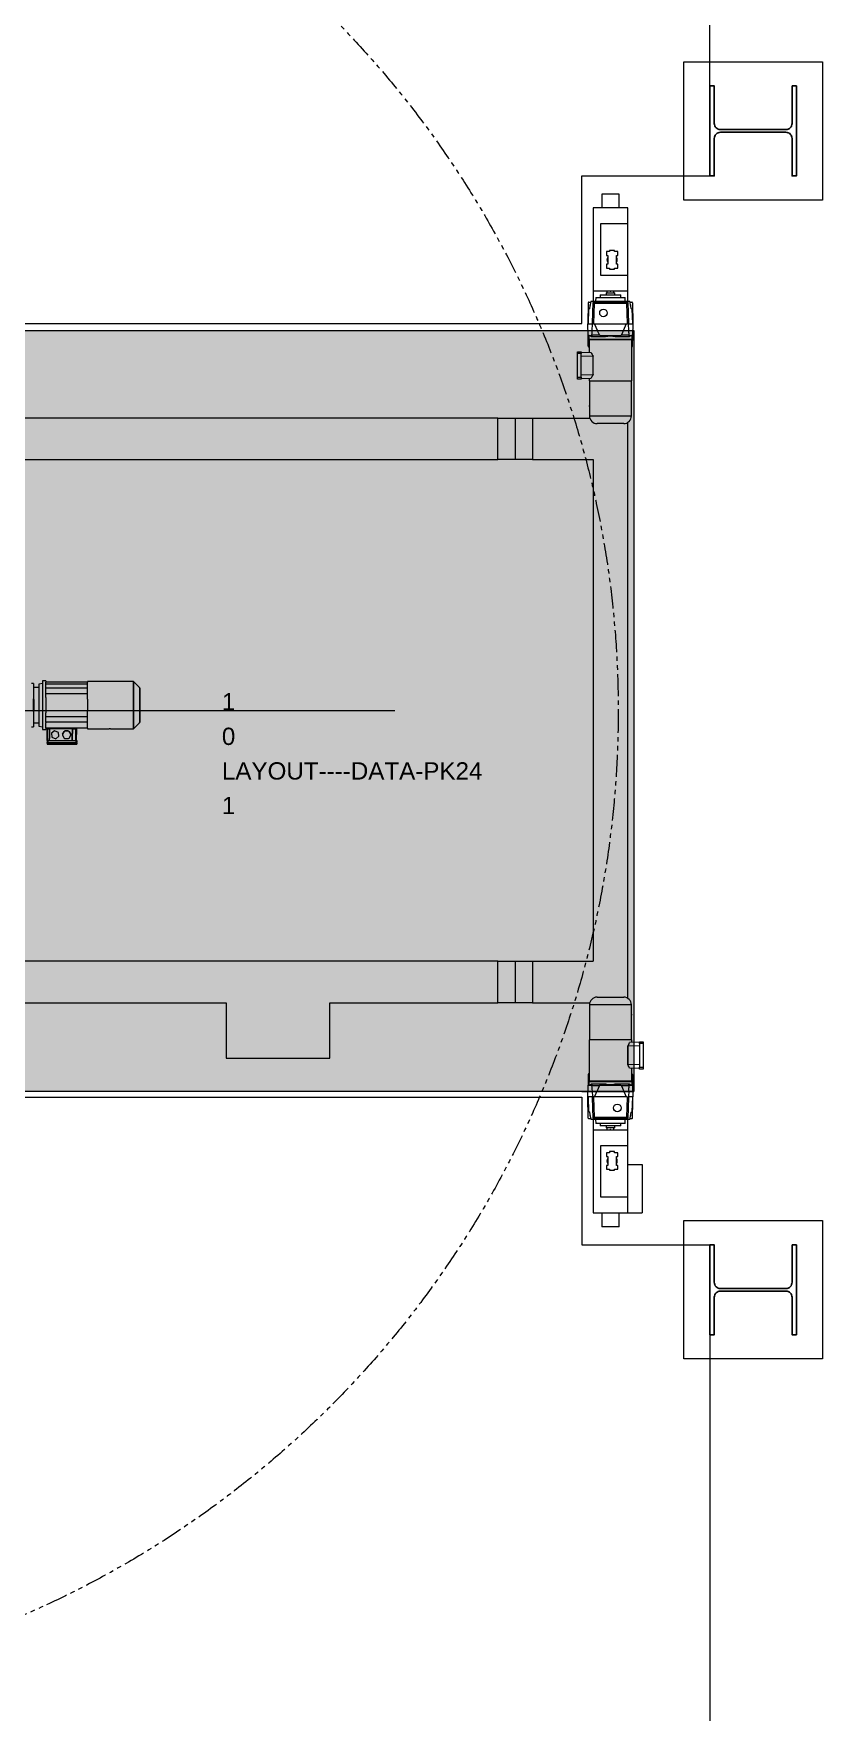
# Model space of a CAD drawing. Header units: inches. Extents: x -17229 to 23588, y -1896 to 20170.
# Drawn here: x 1896 to 4175, y 12026 to 16879 of the extents above; entities that cross this region are included whole.
import ezdxf

# ---------------------------------------------------------------- set-up
doc = ezdxf.new("R2010")
doc.units = ezdxf.units.IN
doc.header["$MEASUREMENT"] = 0
doc.set_wipeout_variables(frame=1)
doc.linetypes.add('PHANTOM', pattern=[12.7, 6.35, -1.27, 1.27, -1.27, 1.27, -1.27])
for name, color, linetype, true_color in [('PK24-SYS-ROOM', 8, 'Continuous', 0x808080), ('PK24E-HELPER', 253, 'PHANTOM', 0xa1a1a1), ('PK24E-SYS-LIFT', 31, 'Continuous', 0xffcc5a)]:
    doc.layers.add(name, color=color, linetype=linetype, true_color=true_color)
for name, color, linetype in [('PK24E', 7, 'Continuous'), ('PK24E-DATA', 7, 'Continuous'), ('PK24E-STRUCT-STEEL', 254, 'Continuous')]:
    doc.layers.add(name, color=color, linetype=linetype)
doc.styles.get("Standard").update_dxf_attribs({"font": 'arial.ttf'})

# ---------------------------------------------------------------- blocks, each defined once
blk = doc.blocks.new('ELIFTTT-CHASIS--TOP-COMP-PKE24')
at = {"layer": 'PK24E-SYS-LIFT', "lineweight": 5}
for p, q in [((279.75, 149.25), (279.75, 145.25)), ((284.75, 149.25), (279.75, 149.25)), ((284.75, 145.25), (284.75, 149.25)), ((277.25, 145.25), (277.25, 121.25)), ((287.25, 145.25), (277.25, 145.25)), ((287.25, 140.65), (287.25, 145.25)), ((287.25, 140.65), (279.35, 140.65)), ((279.35, 140.65), (279.35, 125.85)), ((287.25, 125.85), (287.25, 140.65)), ((281.1, 132.62), (281.1, 131.52)), ((282.02, 132.62), (281.1, 132.62)), ((281.1, 131.52), (281.48, 131.52)), ((281.48, 131.52), (281.48, 128.98)), ((283.48, 132.95), (282.02, 132.95)), ((282.02, 132.95), (282.02, 132.62)), ((283.48, 132.62), (283.48, 132.95)), ((284.4, 132.62), (283.48, 132.62)), ((284.02, 131.52), (284.4, 131.52)), ((284.02, 128.98), (284.02, 131.52)), ((284.4, 131.52), (284.4, 132.62)), ((281.1, 128.98), (281.1, 127.88)), ((281.48, 128.98), (281.1, 128.98)), ((281.1, 127.88), (282.02, 127.88)), ((282.02, 127.88), (282.02, 127.55)), ((282.02, 127.55), (283.48, 127.55)), ((283.48, 127.88), (284.4, 127.88)), ((283.48, 127.55), (283.48, 127.88)), ((284.4, 128.98), (284.02, 128.98)), ((284.4, 127.88), (284.4, 128.98)), ((279.35, 125.85), (287.25, 125.85)), ((287.25, 121.25), (287.25, 125.85)), ((275.86, 117.85), (275.75, 111.75)), ((276.06, 118.05), (276.61, 118.05)), ((276.68, 118.3), (277.28, 118.3)), ((277.04, 111.91), (277.26, 117.91)), ((277.25, 121.25), (287.25, 121.25)), ((277.25, 121.25), (277.25, 118.3)), ((277.28, 118.3), (277.26, 117.91)), ((277.55, 117.61), (277.26, 117.91)), ((277.26, 117.91), (287.24, 117.91)), ((277.28, 118.3), (287.22, 118.3)), ((277.55, 117.61), (277.34, 111.91)), ((286.95, 117.61), (277.55, 117.61)), ((278.03, 119.4), (277.97, 118.3)), ((278.03, 119.4), (286.47, 119.4)), ((279.25, 120.1), (279.25, 119.4)), ((279.25, 120.1), (285.25, 120.1)), ((281.1, 120.7), (281, 120.6)), ((281, 120.6), (281, 120.1)), ((283.5, 120.6), (281, 120.6)), ((281.1, 120.7), (283.4, 120.7)), ((281.25, 121.25), (281.25, 120.7)), ((283.25, 120.7), (283.25, 121.25)), ((283.5, 120.6), (283.4, 120.7)), ((283.5, 120.1), (283.5, 120.6)), ((285.25, 119.4), (285.25, 120.1)), ((286.53, 118.3), (286.47, 119.4)), ((287.24, 117.91), (286.95, 117.61)), ((287.16, 111.91), (286.95, 117.61)), ((287.24, 117.91), (287.22, 118.3)), ((287.22, 118.3), (287.82, 118.3)), ((287.24, 117.91), (287.46, 111.91)), ((287.25, 118.3), (287.25, 121.25)), ((287.89, 118.05), (288.44, 118.05)), ((288.64, 117.85), (288.75, 111.75)), ((275.67, 111.75), (275.73, 108.41)), ((275.67, 111.75), (277.04, 111.75)), ((275.94, 116.1), (275.79, 111.75)), ((275.88, 114.18), (275.91, 114.17)), ((275.96, 115.62), (275.92, 115.63)), ((275.94, 116.1), (276.18, 116.1)), ((276.97, 109.94), (277.03, 111.69)), ((277.03, 111.69), (277.34, 111.91)), ((277.04, 111.91), (277.03, 111.69)), ((277.41, 111.75), (277.34, 111.91)), ((277.41, 111.75), (277.69, 111.75)), ((279.06, 108.55), (277.69, 111.75)), ((277.69, 111.75), (286.81, 111.75)), ((286.81, 111.75), (285.44, 108.55)), ((286.81, 111.75), (287.09, 111.75)), ((287.09, 111.75), (287.16, 111.91)), ((287.47, 111.69), (287.16, 111.91)), ((287.46, 111.91), (287.47, 111.69)), ((287.46, 111.75), (288.83, 111.75)), ((287.53, 109.94), (287.47, 111.69)), ((288.32, 116.1), (288.56, 116.1)), ((288.71, 111.75), (288.56, 116.1)), ((288.77, 108.41), (288.83, 111.75)), ((275.73, 108.41), (276, 108.14)), ((275.73, 108.41), (276.78, 108.41)), ((275.86, 105.25), (275.81, 108.33)), ((276, 108.31), (276, 107.35)), ((276, 107.35), (288.5, 107.35)), ((276.1, 107.18), (276.1, 103.44)), ((276.1, 107.18), (282.25, 107.18)), ((276.78, 108.41), (277.13, 108)), ((277.13, 108), (276.81, 108)), ((276.83, 108.55), (279.06, 108.55)), ((279.43, 108), (277.13, 108)), ((279.06, 108.55), (279.3, 108.41)), ((279.3, 108.41), (285.2, 108.41)), ((279.3, 108.41), (279.43, 108)), ((280.85, 108), (279.43, 108)), ((282.25, 107.18), (288.4, 107.18)), ((285.07, 108), (283.65, 108)), ((285.2, 108.41), (285.07, 108)), ((287.37, 108), (285.07, 108)), ((285.2, 108.41), (285.44, 108.55)), ((285.44, 108.55), (287.67, 108.55)), ((287.72, 108.41), (287.37, 108)), ((287.69, 108), (287.37, 108)), ((287.72, 108.41), (288.77, 108.41)), ((288.4, 95.25), (288.4, 107.18)), ((288.5, 108.14), (288.77, 108.41)), ((288.5, 107.35), (288.5, 108.31)), ((288.64, 105.25), (288.69, 108.33)), ((272.75, 103.18), (272.75, 103.68)), ((272.75, 103.68), (273.85, 103.68)), ((272.75, 96.28), (272.75, 103.18)), ((273.85, 103.18), (272.75, 103.18)), ((273.85, 103.68), (273.85, 103.18)), ((273.85, 103.56), (276.71, 103.41)), ((273.85, 96.28), (273.85, 103.18)), ((273.85, 102.45), (277.25, 102.38)), ((276.06, 105.05), (276.1, 105.05)), ((277.25, 102.45), (277.25, 102.38)), ((277.25, 97.08), (277.25, 102.38)), ((277.25, 102.38), (277.25, 102.38)), ((277.3, 102.38), (277.25, 102.38)), ((277.3, 97.08), (277.3, 102.38)), ((288.4, 105.05), (288.44, 105.05)), ((273.85, 97), (277.25, 97.08)), ((277.25, 97.08), (277.25, 97.08)), ((277.25, 97.01), (277.25, 97.08)), ((277.3, 97.08), (277.25, 97.08)), ((272.75, 95.78), (272.75, 96.28)), ((272.75, 96.28), (273.85, 96.28)), ((273.85, 95.78), (272.75, 95.78)), ((273.85, 96.28), (273.85, 95.78)), ((273.85, 95.9), (276.71, 96.05)), ((276.1, 96.02), (276.1, 95.25)), ((276.1, 95.25), (288.4, 95.25)), ((276.2, 95.25), (276.2, 88.12)), ((288.3, 85.1), (288.3, 95.25)), ((276.2, 88.12), (276.2, 87.8)), ((276.2, 87.8), (276.2, 85.1)), ((249.75, 84.5), (68.85, 84.5)), ((249.75, 72.5), (249.75, 84.5)), ((249.75, 84.5), (254.75, 84.5)), ((254.75, 84.5), (254.75, 72.5)), ((254.75, 84.5), (259.75, 84.5)), ((259.75, 84.5), (259.75, 72.5)), ((259.75, 84.5), (276.28, 84.5)), ((276.2, 85.1), (288.3, 85.1)), ((286.1, 82.9), (278.4, 82.9)), ((287.25, -83.22), (287.25, 83.22)), ((81.39, 72.5), (249.75, 72.5)), ((254.75, 72.5), (249.75, 72.5)), ((259.75, 72.5), (254.75, 72.5)), ((259.75, 72.5), (277.25, 72.5)), ((277.25, 72.5), (277.25, -72.5)), ((115.6, 7.75), (114.95, 7.75)), ((115.6, 7.75), (115.6, 3.3)), ((117.1, 6.6), (115.6, 6.6)), ((118.2, 7.8), (117.1, 7.61)), ((117.1, 7.61), (117.1, -4.61)), ((119.1, 8.5), (118.2, 8.5)), ((118.2, 8.5), (118.2, -5.5)), ((119.1, 8.5), (119.1, 8.15)), ((119.1, 7.64), (119.1, 8.15)), ((131.2, 8.15), (119.1, 8.15)), ((119.1, 7.64), (119.1, 7.62)), ((119.1, 6.42), (119.1, 7.62)), ((131.2, 7.62), (119.1, 7.62)), ((119.1, 4.82), (119.1, 6.42)), ((131.2, 6.42), (119.1, 6.42)), ((144.33, 8.37), (131.2, 8.37)), ((131.2, 8.37), (131.2, 8.15)), ((131.2, 7.62), (131.2, 8.15)), ((131.2, 6.42), (131.2, 7.62)), ((131.2, 4.82), (131.2, 6.42)), ((144.33, 8.37), (144.33, 6.36)), ((144.33, 6.36), (144.33, -5.37)), ((146.2, 6.58), (144.47, 8.31)), ((144.47, 8.31), (144.47, 6.32)), ((144.47, 6.32), (144.47, -5.31)), ((146.2, 6.58), (146.2, 5.09)), ((146.2, 5.09), (146.2, -3.58)), ((146.26, -3.44), (146.26, 6.44)), ((146.26, 6.43), (146.26, -3.43)), ((146.3, -3.35), (146.3, 6.35)), ((115.6, 1.5), (115.6, 3.3)), ((115.8, 3.13), (115.6, 3.13)), ((115.6, -0.3), (115.6, 1.5)), ((115.8, -0.13), (115.8, 3.13)), ((119.1, 3.69), (119.1, 4.82)), ((131.2, 4.82), (119.1, 4.82)), ((119.1, 3.69), (119.1, -0.69)), ((131.2, 3.22), (131.2, 4.82)), ((131.2, 3.22), (131.2, -0.22)), ((114.95, -4.75), (115.6, -4.75)), ((115.6, -0.13), (115.8, -0.13)), ((115.6, -0.3), (115.6, -4.75)), ((115.6, -3.6), (117.1, -3.6)), ((117.1, -4.61), (118.2, -4.8)), ((119.1, -1.82), (119.1, -0.69)), ((119.1, -1.82), (119.1, -1.82)), ((131.2, -1.82), (119.1, -1.82)), ((119.1, -3.44), (119.1, -1.82)), ((119.1, -3.44), (119.1, -3.57)), ((131.2, -3.44), (119.1, -3.44)), ((119.1, -5.15), (119.1, -3.57)), ((131.2, -1.82), (131.2, -0.22)), ((131.2, -3.44), (131.2, -1.82)), ((131.2, -5.15), (131.2, -3.44)), ((144.47, -5.31), (146.2, -3.58)), ((118.2, -5.5), (119.1, -5.5)), ((119.1, -5.15), (119.1, -5.5)), ((131.2, -5.15), (119.1, -5.15)), ((119.48, -8.75), (119.49, -9.33)), ((119.71, -8.75), (119.48, -8.75)), ((119.49, -9.5), (119.59, -9.5)), ((119.49, -9.5), (119.5, -9.68)), ((119.5, -5.3), (119.5, -5.15)), ((119.7, -5.3), (119.5, -5.3)), ((119.53, -8.75), (119.5, -5.3)), ((119.5, -9.68), (119.5, -9.75)), ((119.5, -9.68), (128.06, -9.68)), ((119.59, -9.5), (127.97, -9.5)), ((127.97, -9.5), (119.59, -9.5)), ((119.59, -9.5), (119.59, -9.5)), ((119.7, -5.3), (119.7, -5.15)), ((119.72, -5.3), (119.7, -5.3)), ((119.71, -8.75), (119.71, -9.29)), ((119.71, -8.75), (127.85, -8.75)), ((119.71, -9.29), (127.85, -9.29)), ((119.72, -5.3), (120.15, -5.3)), ((119.73, -8.75), (119.72, -5.3)), ((126.81, -5.3), (120.15, -5.3)), ((120.15, -5.3), (120.15, -5.3)), ((120.15, -5.3), (120.2, -8.17)), ((120.15, -5.3), (120.2, -8.17)), ((120.2, -8.17), (120.2, -8.17)), ((120.2, -8.75), (120.2, -8.17)), ((120.2, -8.75), (120.2, -8.17)), ((120.2, -8.75), (120.2, -8.17)), ((121.68, -5.91), (120.76, -6.61)), ((121.68, -5.91), (120.76, -6.61)), ((120.76, -6.61), (120.76, -6.61)), ((120.76, -6.61), (120.91, -7.75)), ((120.91, -7.75), (121.98, -8.2)), ((121.68, -5.91), (121.68, -5.9)), ((122.75, -6.35), (121.68, -5.91)), ((122.75, -6.35), (121.68, -5.91)), ((121.98, -8.2), (122.9, -7.49)), ((122.9, -7.49), (122.75, -6.35)), ((122.75, -6.35), (122.75, -6.35)), ((122.9, -7.49), (122.75, -6.35)), ((122.9, -7.49), (122.9, -7.49)), ((123.93, -7.05), (123.93, -7.05)), ((123.94, -6.92), (124.42, -6.08)), ((124.42, -6.09), (123.94, -6.92)), ((123.94, -6.92), (123.94, -6.91)), ((123.94, -7.19), (124.42, -8.02)), ((124.42, -6.09), (124.42, -6.08)), ((124.65, -5.95), (125.61, -5.95)), ((124.65, -5.95), (124.65, -5.95)), ((125.61, -5.95), (124.65, -5.95)), ((124.65, -8.15), (125.61, -8.15)), ((125.61, -5.95), (125.61, -5.95)), ((125.84, -6.08), (126.32, -6.92)), ((125.84, -6.09), (125.84, -6.08)), ((126.32, -6.92), (125.84, -6.09)), ((125.84, -8.02), (126.32, -7.19)), ((126.32, -6.92), (126.32, -6.91)), ((126.33, -7.05), (126.33, -7.05)), ((126.76, -8.17), (126.81, -5.3)), ((126.81, -5.3), (126.76, -8.17)), ((126.76, -8.17), (126.76, -8.17)), ((126.76, -8.17), (126.76, -8.17)), ((126.76, -8.75), (126.76, -8.17)), ((126.76, -8.75), (126.76, -8.17)), ((126.76, -8.17), (126.76, -8.75)), ((126.81, -5.3), (126.81, -5.3)), ((126.81, -5.3), (127.84, -5.3)), ((127.83, -8.75), (127.84, -5.3)), ((127.86, -5.3), (127.84, -5.3)), ((127.85, -8.75), (127.85, -9.29)), ((128.08, -8.75), (127.85, -8.75)), ((127.86, -5.3), (127.86, -5.15)), ((128.06, -5.3), (127.86, -5.3)), ((127.97, -9.5), (128.07, -9.5)), ((127.97, -9.5), (127.97, -9.5)), ((128.03, -8.75), (128.06, -5.3)), ((128.06, -5.3), (128.06, -5.15)), ((128.07, -9.5), (128.06, -9.68)), ((128.06, -9.68), (128.06, -9.75)), ((128.08, -8.75), (128.07, -9.33)), ((131.2, -5.15), (131.2, -5.37)), ((131.2, -5.37), (137.47, -5.37)), ((137.79, -5.37), (144.33, -5.37)), ((119.5, -9.75), (119.5, -9.8)), ((119.5, -9.75), (128.06, -9.75)), ((119.5, -9.8), (128.06, -9.8)), ((128.06, -9.75), (128.06, -9.8)), ((249.75, -72.5), (81.39, -72.5)), ((249.75, -84.5), (249.75, -72.5)), ((249.75, -72.5), (254.75, -72.5)), ((254.75, -72.5), (254.75, -84.5)), ((254.75, -72.5), (259.75, -72.5)), ((259.75, -72.5), (259.75, -84.5)), ((259.75, -72.5), (277.25, -72.5)), ((68.85, -84.5), (171.2, -84.5)), ((171.2, -84.5), (171.2, -100.5)), ((201.2, -100.5), (201.2, -84.5)), ((201.2, -84.5), (249.75, -84.5)), ((254.75, -84.5), (249.75, -84.5)), ((259.75, -84.5), (254.75, -84.5)), ((259.75, -84.5), (276.28, -84.5)), ((276.2, -85.1), (276.2, -95.25)), ((288.3, -85.1), (276.2, -85.1)), ((278.4, -82.9), (286.1, -82.9)), ((288.3, -87.8), (288.3, -85.1)), ((288.3, -88.12), (288.3, -87.8)), ((288.3, -95.25), (288.3, -88.12)), ((276.1, -95.25), (276.1, -107.18)), ((288.4, -95.25), (276.1, -95.25)), ((290.65, -97), (287.25, -97.08)), ((287.25, -97.01), (287.25, -97.08)), ((290.65, -95.9), (287.79, -96.05)), ((288.4, -96.02), (288.4, -95.25)), ((290.65, -96.28), (290.65, -95.78)), ((290.65, -95.78), (291.75, -95.78)), ((291.75, -96.28), (290.65, -96.28)), ((290.65, -96.28), (290.65, -103.18)), ((291.75, -95.78), (291.75, -96.28)), ((291.75, -96.28), (291.75, -103.18)), ((171.2, -100.5), (201.2, -100.5)), ((287.2, -97.08), (287.2, -102.38)), ((287.2, -97.08), (287.25, -97.08)), ((287.25, -97.08), (287.25, -102.38)), ((287.25, -97.08), (287.25, -97.08)), ((275.86, -105.25), (275.81, -108.33)), ((276.1, -105.05), (276.06, -105.05)), ((287.2, -102.38), (287.25, -102.38)), ((290.65, -102.45), (287.25, -102.38)), ((287.25, -102.38), (287.25, -102.38)), ((287.25, -102.45), (287.25, -102.38)), ((290.65, -103.56), (287.79, -103.41)), ((288.4, -107.18), (288.4, -103.44)), ((288.44, -105.05), (288.4, -105.05)), ((288.64, -105.25), (288.69, -108.33)), ((290.65, -103.18), (291.75, -103.18)), ((290.65, -103.68), (290.65, -103.18)), ((291.75, -103.68), (290.65, -103.68)), ((291.75, -103.18), (291.75, -103.68)), ((275.73, -108.41), (275.67, -111.75)), ((276, -108.14), (275.73, -108.41)), ((276.78, -108.41), (275.73, -108.41)), ((276, -107.35), (276, -108.31)), ((288.5, -107.35), (276, -107.35)), ((282.25, -107.18), (276.1, -107.18)), ((276.78, -108.41), (277.13, -108)), ((276.81, -108), (277.13, -108)), ((279.06, -108.55), (276.83, -108.55)), ((276.97, -109.94), (277.03, -111.69)), ((277.13, -108), (279.43, -108)), ((277.69, -111.75), (279.06, -108.55)), ((279.3, -108.41), (279.06, -108.55)), ((279.3, -108.41), (279.43, -108)), ((285.2, -108.41), (279.3, -108.41)), ((279.43, -108), (280.85, -108)), ((288.4, -107.18), (282.25, -107.18)), ((283.65, -108), (285.07, -108)), ((285.2, -108.41), (285.07, -108)), ((285.07, -108), (287.37, -108)), ((285.44, -108.55), (285.2, -108.41)), ((285.44, -108.55), (286.81, -111.75)), ((287.67, -108.55), (285.44, -108.55)), ((287.72, -108.41), (287.37, -108)), ((287.37, -108), (287.69, -108)), ((287.53, -109.94), (287.47, -111.69)), ((288.77, -108.41), (287.72, -108.41)), ((288.5, -108.31), (288.5, -107.35)), ((288.77, -108.41), (288.5, -108.14)), ((288.83, -111.75), (288.77, -108.41)), ((277.04, -111.75), (275.67, -111.75)), ((275.86, -117.85), (275.75, -111.75)), ((275.79, -111.75), (275.94, -116.1)), ((276.18, -116.1), (275.94, -116.1)), ((277.03, -111.69), (277.34, -111.91)), ((277.04, -111.91), (277.03, -111.69)), ((277.26, -117.91), (277.04, -111.91)), ((277.41, -111.75), (277.34, -111.91)), ((277.34, -111.91), (277.55, -117.61)), ((277.69, -111.75), (277.41, -111.75)), ((286.81, -111.75), (277.69, -111.75)), ((287.09, -111.75), (286.81, -111.75)), ((286.95, -117.61), (287.16, -111.91)), ((287.09, -111.75), (287.16, -111.91)), ((287.47, -111.69), (287.16, -111.91)), ((287.46, -111.91), (287.24, -117.91)), ((287.46, -111.91), (287.47, -111.69)), ((288.83, -111.75), (287.46, -111.75)), ((288.56, -116.1), (288.32, -116.1)), ((288.54, -115.62), (288.58, -115.63)), ((288.56, -116.1), (288.71, -111.75)), ((288.62, -114.18), (288.59, -114.17)), ((288.64, -117.85), (288.75, -111.75)), ((276.61, -118.05), (276.06, -118.05)), ((277.28, -118.3), (276.68, -118.3)), ((277.25, -118.3), (277.25, -121.25)), ((277.25, -121.25), (287.25, -121.25)), ((277.25, -121.25), (277.25, -145.25)), ((277.26, -117.91), (277.55, -117.61)), ((287.24, -117.91), (277.26, -117.91)), ((277.26, -117.91), (277.28, -118.3)), ((287.22, -118.3), (277.28, -118.3)), ((277.55, -117.61), (286.95, -117.61)), ((277.97, -118.3), (278.03, -119.4)), ((286.47, -119.4), (278.03, -119.4)), ((279.25, -119.4), (279.25, -120.1)), ((285.25, -120.1), (279.25, -120.1)), ((281, -120.1), (281, -120.6)), ((281, -120.6), (281.1, -120.7)), ((281, -120.6), (283.5, -120.6)), ((283.4, -120.7), (281.1, -120.7)), ((281.25, -120.7), (281.25, -121.25)), ((283.25, -121.25), (283.25, -120.7)), ((283.4, -120.7), (283.5, -120.6)), ((283.5, -120.6), (283.5, -120.1)), ((285.25, -120.1), (285.25, -119.4)), ((286.47, -119.4), (286.53, -118.3)), ((286.95, -117.61), (287.24, -117.91)), ((287.22, -118.3), (287.24, -117.91)), ((287.82, -118.3), (287.22, -118.3)), ((287.25, -121.25), (287.25, -118.3)), ((287.25, -125.85), (287.25, -121.25)), ((288.44, -118.05), (287.89, -118.05)), ((287.25, -125.85), (279.35, -125.85)), ((279.35, -125.85), (279.35, -140.65)), ((287.25, -140.65), (287.25, -125.85)), ((281.1, -127.88), (281.1, -128.98)), ((282.02, -127.88), (281.1, -127.88)), ((281.1, -128.98), (281.48, -128.98)), ((281.48, -128.98), (281.48, -131.52)), ((282.02, -127.55), (282.02, -127.88)), ((283.48, -127.55), (282.02, -127.55)), ((283.48, -127.88), (283.48, -127.55)), ((284.4, -127.88), (283.48, -127.88)), ((284.02, -128.98), (284.4, -128.98)), ((284.02, -131.52), (284.02, -128.98)), ((284.4, -128.98), (284.4, -127.88)), ((281.1, -131.52), (281.1, -132.62)), ((281.48, -131.52), (281.1, -131.52)), ((281.1, -132.62), (282.02, -132.62)), ((282.02, -132.62), (282.02, -132.95)), ((282.02, -132.95), (283.48, -132.95)), ((283.48, -132.62), (284.4, -132.62)), ((283.48, -132.95), (283.48, -132.62)), ((284.4, -131.52), (284.02, -131.52)), ((284.4, -132.62), (284.4, -131.52)), ((287.25, -131.25), (291.45, -131.25)), ((291.45, -131.25), (291.45, -145.25)), ((279.35, -140.65), (287.25, -140.65)), ((287.25, -145.25), (287.25, -140.65)), ((277.25, -145.25), (287.25, -145.25)), ((279.75, -145.25), (279.75, -149.25)), ((284.75, -149.25), (284.75, -145.25)), ((287.25, -145.25), (291.45, -145.25)), ((284.75, -149.25), (279.75, -149.25))]:
    blk.add_line(p, q, dxfattribs=at)
at = {"layer": 'PK24E-SYS-LIFT', "lineweight": 5, "flags": 128}
for points in [[(119.49, -9.5), (119.49, -9.42), (119.49, -9.33)], [(128.07, -9.5), (128.07, -9.42), (128.07, -9.33)]]:
    blk.add_lwpolyline(points, dxfattribs=at)
at = {"layer": 'PK24E-SYS-LIFT', "lineweight": 5}
for centre in [(280.25, 114.91), (284.25, -114.91)]:
    blk.add_circle(centre, 1.1, dxfattribs=at)
for centre, radius, start, end in [((282.75, 130.25), 1.5, 147.8509, 212.1491), ((282.75, 130.25), 1.5, 327.8509, 32.1491), ((276.06, 117.85), 0.2, 90, 179), ((276.75, 117), 0.45, 132.2453, 204.5747), ((287.75, 117), 0.45, 335.4253, 47.7547), ((288.44, 117.85), 0.2, 1, 90), ((276.2, 107.35), 0.2, 180, 240), ((282.25, 101.91), 6.25, 77.0707, 102.9293), ((288.3, 107.35), 0.2, 300, 0), ((276.06, 105.25), 0.2, 181, 270), ((282.25, 106.03), 6.15, 215.6016, 216.4055), ((288.44, 105.25), 0.2, 270, 359), ((282.25, 93.43), 6.15, 143.5945, 144.3984), ((278.4, 85.1), 2.2, 180, 270), ((286.1, 85.1), 2.2, 270, 0), ((144.33, 8.17), 0.2, 45, 90), ((146.06, 6.44), 0.2, 0, 45), ((146.19, 6.35), 0.11, 0, 50.4877), ((146.06, -3.44), 0.2, 315, 0), ((146.19, -3.35), 0.11, 309.5123, 0), ((119.56, -9.5), 0.0322, 1.5298, 3.1054), ((127.94, -9.5), 0.0274, 357.5302, 359.3787), ((137.63, -12.31), 6.94, 88.6726, 91.3112), ((144.33, -5.17), 0.2, 270, 315), ((278.4, -85.1), 2.2, 90, 180), ((286.1, -85.1), 2.2, 0, 90), ((282.25, -93.43), 6.15, 323.5945, 324.3984), ((276.06, -105.25), 0.2, 90, 179), ((282.25, -106.03), 6.15, 35.6016, 36.4055), ((288.44, -105.25), 0.2, 1, 90), ((276.2, -107.35), 0.2, 120, 180), ((282.25, -101.91), 6.25, 257.0707, 282.9293), ((288.3, -107.35), 0.2, 0, 60), ((276.06, -117.85), 0.2, 181, 270), ((276.75, -117), 0.45, 155.4253, 227.7547), ((287.75, -117), 0.45, 312.2453, 24.5747), ((288.44, -117.85), 0.2, 270, 359), ((282.75, -130.25), 1.5, 147.8509, 212.1491), ((282.75, -130.25), 1.5, 327.8509, 32.1491)]:
    blk.add_arc(centre, radius, start, end, dxfattribs=at)
for centre, major_axis, ratio, start_param, end_param in [((305.67, 111.06), (0, 29.91), 0.99939, 1.327153, 1.396535), ((258.83, 111.06), (0, 29.91), 0.99939, 4.886651, 4.956033), ((305.37, 85.52), (-26.34, 26.35), 0.507159, 0.207962, 0.215452), ((304.57, 27.64), (-17.65, 106.42), 0.210216, 0.652517, 0.672911), ((259.93, 27.64), (17.65, 106.42), 0.210212, 5.610299, 5.630699), ((259.13, 85.52), (26.34, 26.35), 0.507143, 6.067743, 6.075233), ((282.25, 105.66), (-4.43, 4.6), 0.92858, 1.214489, 1.388243), ((282.25, 93.8), (4.43, 4.6), 0.92858, 1.75335, 1.927104), ((114.79, 16.33), (18.71, -18.48), 0.975618, 5.661152, 5.669909), ((125.13, -7.05), (1.2, 0), 0.999924, 3.029132, 3.254054), ((125.13, -7.05), (1.2, 0), 0.999924, 1.981934, 2.206856), ((125.13, -7.05), (1.2, 0), 0.999924, 4.076329, 4.301251), ((125.13, -7.05), (1.2, 0), 0.999924, 0.934737, 1.159658), ((125.13, -7.05), (1.2, 0), 0.999924, 5.123527, 5.348449), ((125.13, -7.05), (1.2, 0), 0.999924, 6.170724, 6.395646), ((132.77, 16.33), (18.71, 18.48), 0.975618, 3.754869, 3.763626), ((282.25, -93.8), (4.43, 4.6), 0.92858, 4.894943, 5.068696), ((282.25, -105.66), (-4.43, 4.6), 0.92858, 4.356082, 4.529835), ((305.37, -85.52), (26.34, 26.35), 0.507143, 2.92615, 2.93364), ((304.57, -27.64), (17.65, 106.42), 0.210212, 2.468706, 2.489106), ((259.93, -27.64), (-17.65, 106.42), 0.210216, 3.79411, 3.814504), ((259.13, -85.52), (-26.34, 26.35), 0.507159, 3.349555, 3.357045), ((305.67, -111.06), (0, 29.91), 0.99939, 1.745058, 1.81444), ((258.83, -111.06), (0, 29.91), 0.99939, 4.468745, 4.538127)]:
    blk.add_ellipse(centre, major_axis=major_axis, ratio=ratio, start_param=start_param, end_param=end_param, dxfattribs=at)
for points, knots in [([(276.68, 118.3), (276.68, 118.3), (276.67, 118.3), (276.67, 118.28), (276.67, 118.28)], [0, 0, 0, 0, 0.487803, 1, 1, 1, 1]), ([(282.09, 121.25), (282.11, 121.24), (282.16, 121.21), (282.25, 121.2), (282.34, 121.21), (282.39, 121.24), (282.41, 121.25)], [0, 0, 0, 0, 0.230406, 0.49981, 0.78779, 1, 1, 1, 1]), ([(287.83, 118.28), (287.83, 118.28), (287.83, 118.3), (287.82, 118.3), (287.82, 118.3)], [0, 0, 0, 0, 0.485402, 1, 1, 1, 1]), ([(275.89, 114.18), (275.89, 114.18), (275.89, 114.16), (275.89, 114.22), (275.9, 114.37), (275.9, 114.62), (275.9, 114.9), (275.91, 115.18), (275.91, 115.43), (275.92, 115.58), (275.92, 115.64), (275.92, 115.63), (275.92, 115.63)], [0, 0, 0, 0, 0.000422, 0.125216, 0.249969, 0.374831, 0.499914, 0.625089, 0.750116, 0.875001, 0.999834, 1, 1, 1, 1]), ([(275.92, 115.24), (275.92, 115.23), (275.92, 115.15), (275.91, 114.97), (275.9, 114.73), (275.9, 114.53), (275.9, 114.43), (275.9, 114.39)], [0, 0, 0, 0, 0.041978, 0.30628, 0.570431, 0.834353, 1, 1, 1, 1]), ([(275.9, 114.39), (275.9, 114.33), (275.9, 114.24), (275.91, 114.21), (275.91, 114.2)], [0, 0, 0, 0, 0.571187, 1, 1, 1, 1]), ([(275.92, 114.19), (275.92, 114.19), (275.93, 114.2), (275.94, 114.28), (275.96, 114.44), (275.97, 114.66), (275.99, 114.9), (275.99, 115.15), (275.99, 115.36), (275.98, 115.53), (275.97, 115.62), (275.97, 115.62), (275.96, 115.61)], [0, 0, 0, 0, 0.009511, 0.124894, 0.240611, 0.356456, 0.472081, 0.587302, 0.702221, 0.817124, 0.932235, 1, 1, 1, 1]), ([(276.24, 116.25), (276.23, 116.21), (276.21, 116.14), (276.19, 116.1), (276.19, 116.1), (276.18, 116.1)], [0, 0, 0, 0, 0.432931, 0.865827, 1, 1, 1, 1]), ([(288.32, 116.1), (288.31, 116.11), (288.29, 116.12), (288.28, 116.18), (288.27, 116.23), (288.26, 116.25)], [0, 0, 0, 0, 0.43316, 0.866317, 1, 1, 1, 1]), ([(276.81, 108), (276.72, 108.05), (276.5, 108.18), (276.29, 108.29), (276.15, 108.34), (276.07, 108.36), (276.03, 108.35), (276, 108.34), (276, 108.31), (276, 108.31)], [0, 0, 0, 0, 0.189659, 0.44506, 0.57653, 0.707999, 0.799497, 0.930008, 1, 1, 1, 1]), ([(288.5, 108.31), (288.5, 108.31), (288.5, 108.34), (288.48, 108.35), (288.42, 108.36), (288.34, 108.34), (288.23, 108.29), (288.09, 108.23), (287.92, 108.14), (287.77, 108.05), (287.69, 108)], [0, 0, 0, 0, 0.053259, 0.184632, 0.316005, 0.44367, 0.571338, 0.702705, 0.834078, 1, 1, 1, 1]), ([(276.2, 87.8), (276.2, 87.8), (276.2, 87.81), (276.2, 87.83), (276.2, 87.87), (276.2, 87.92), (276.2, 87.98), (276.2, 88.03), (276.2, 88.08), (276.2, 88.11), (276.2, 88.12), (276.2, 88.12), (276.2, 88.12)], [0, 0, 0, 0, 0.106425, 0.212833, 0.319704, 0.427399, 0.535627, 0.643879, 0.751778, 0.859172, 0.966191, 1, 1, 1, 1]), ([(119.59, -9.5), (119.59, -9.5), (119.59, -9.5), (119.59, -9.5), (119.59, -9.5)], [0, 0, 0, 0, 0.942376, 1, 1, 1, 1]), ([(120.2, -8.17), (120.2, -8.17), (120.2, -8.17), (120.2, -8.17), (120.2, -8.17), (120.2, -8.17), (120.2, -8.17)], [0, 0, 0, 0, 0.043511, 0.220779, 0.610768, 1, 1, 1, 1]), ([(127.97, -9.5), (127.97, -9.5), (127.97, -9.5), (127.97, -9.5), (127.97, -9.5)], [0, 0, 0, 0, 0.058671, 1, 1, 1, 1]), ([(288.3, -87.8), (288.3, -87.8), (288.3, -87.81), (288.3, -87.83), (288.3, -87.87), (288.3, -87.92), (288.3, -87.98), (288.3, -88.03), (288.3, -88.08), (288.3, -88.11), (288.3, -88.12), (288.3, -88.12), (288.3, -88.12)], [0, 0, 0, 0, 0.106425, 0.212833, 0.319705, 0.427399, 0.535627, 0.64388, 0.751778, 0.859172, 0.966191, 1, 1, 1, 1]), ([(276, -108.31), (276, -108.31), (276, -108.34), (276.02, -108.35), (276.08, -108.36), (276.16, -108.34), (276.27, -108.29), (276.41, -108.23), (276.58, -108.14), (276.73, -108.05), (276.81, -108)], [0, 0, 0, 0, 0.053259, 0.184632, 0.316005, 0.44367, 0.571338, 0.702705, 0.834078, 1, 1, 1, 1]), ([(287.69, -108), (287.78, -108.05), (288, -108.18), (288.21, -108.29), (288.35, -108.34), (288.43, -108.36), (288.47, -108.35), (288.5, -108.34), (288.5, -108.31), (288.5, -108.31)], [0, 0, 0, 0, 0.189659, 0.44506, 0.57653, 0.707999, 0.799497, 0.930008, 1, 1, 1, 1]), ([(276.18, -116.1), (276.19, -116.11), (276.21, -116.12), (276.22, -116.18), (276.23, -116.23), (276.24, -116.25)], [0, 0, 0, 0, 0.43316, 0.866325, 1, 1, 1, 1]), ([(288.26, -116.25), (288.27, -116.21), (288.29, -116.14), (288.31, -116.1), (288.31, -116.1), (288.32, -116.1)], [0, 0, 0, 0, 0.432931, 0.865827, 1, 1, 1, 1]), ([(288.58, -114.19), (288.58, -114.19), (288.57, -114.2), (288.56, -114.28), (288.54, -114.44), (288.53, -114.66), (288.51, -114.9), (288.51, -115.15), (288.51, -115.36), (288.52, -115.53), (288.53, -115.62), (288.53, -115.62), (288.54, -115.61)], [0, 0, 0, 0, 0.009511, 0.124893, 0.240611, 0.356456, 0.472081, 0.587302, 0.702221, 0.817124, 0.932235, 1, 1, 1, 1]), ([(288.61, -114.18), (288.61, -114.18), (288.61, -114.16), (288.61, -114.22), (288.6, -114.37), (288.6, -114.62), (288.6, -114.9), (288.59, -115.18), (288.59, -115.43), (288.58, -115.58), (288.58, -115.64), (288.58, -115.63), (288.58, -115.63)], [0, 0, 0, 0, 0.000422, 0.125216, 0.249969, 0.374831, 0.499914, 0.625089, 0.750116, 0.875001, 0.999834, 1, 1, 1, 1]), ([(288.58, -115.24), (288.58, -115.23), (288.58, -115.15), (288.59, -114.97), (288.6, -114.73), (288.6, -114.53), (288.6, -114.43), (288.6, -114.39)], [0, 0, 0, 0, 0.041978, 0.306281, 0.570431, 0.834353, 1, 1, 1, 1]), ([(288.6, -114.39), (288.6, -114.33), (288.6, -114.23), (288.59, -114.2), (288.59, -114.18)], [0, 0, 0, 0, 0.500013, 1, 1, 1, 1]), ([(276.67, -118.28), (276.67, -118.28), (276.67, -118.3), (276.68, -118.3), (276.68, -118.3)], [0, 0, 0, 0, 0.485402, 1, 1, 1, 1]), ([(282.41, -121.25), (282.39, -121.24), (282.34, -121.21), (282.25, -121.2), (282.16, -121.21), (282.11, -121.24), (282.09, -121.25)], [0, 0, 0, 0, 0.230406, 0.49981, 0.78779, 1, 1, 1, 1]), ([(287.82, -118.3), (287.82, -118.3), (287.83, -118.3), (287.83, -118.28), (287.83, -118.28)], [0, 0, 0, 0, 0.487803, 1, 1, 1, 1])]:
    blk.add_open_spline(points, degree=3, knots=knots, dxfattribs=at)
blk = doc.blocks.new('STEEL-HEA260--TOP-STRUCT-PK24')
at = {"layer": 'PK24E-STRUCT-STEEL', "color": 8, "true_color": 0x808080}
blk.add_lwpolyline([(11.25, 13), (11.25, 2.175, -0.4142136), (9.45, 0.375), (-9.45, 0.375, -0.4142136), (-11.25, 2.175), (-11.25, 13), (-12.5, 13), (-12.5, -13), (-11.25, -13), (-11.25, -2.175, -0.4142136), (-9.45, -0.375), (9.45, -0.375, -0.4142136), (11.25, -2.175), (11.25, -13), (12.5, -13), (12.5, 13)], format="xyb", close=True, dxfattribs=at)
blk = doc.blocks.new('STEEL-HEA260-WPLATE-TOP-STRUCT-PK24')
at = {"layer": 'PK24E-STRUCT-STEEL', "color": 8, "lineweight": 5, "true_color": 0x808080}
blk.add_lwpolyline([(-20, 20), (20, 20), (20, -20), (-20, -20)], close=True, dxfattribs=at)
at = {"lineweight": 5}
blk.add_blockref('STEEL-HEA260--TOP-STRUCT-PK24', (0, 0), dxfattribs=at)
blk = doc.blocks.new('ELIFT-COLUMNS--TOP-COMP-PKE24')
at = {"lineweight": 5}
for p in [(-306.5, 167.5), (323.5, 167.5), (-306.5, -167.5), (323.5, -167.5)]:
    blk.add_blockref('STEEL-HEA260-WPLATE-TOP-STRUCT-PK24', p, dxfattribs=at)
blk = doc.blocks.new('*U50')
at = {"layer": 'PK24-SYS-ROOM', "lineweight": 5}
blk.add_lwpolyline([(-274.25, 111.86), (274.01, 111.86), (274.01, 154.5), (311, 154.5), (311, 252.11), (311, 349.72), (-294, 349.72), (-294, 252.11), (-294, 154.5), (-274.25, 154.5)], close=True, dxfattribs=at)
at = {"layer": 'PK24E-DATA', "lineweight": 5}
for tag, p in [('COMP_TYPE', (-1.32, 32.97)), ('ROOM_TYPE', (-1.32, 22.97)), ('SYSTEM_ID', (-1.32, 12.97)), ('CARRIER_ID', (-1.32, 2.97)), ('LAYOUT_ID', (-1.32, -7.03)), ('DOOR_COUNT', (-1.32, -17.03)), ('DOOR1_ANGLE', (-1.32, -27.03))]:
    blk.add_attdef(tag, p, '', height=5, dxfattribs=at)
at = {"layer": 'PK24E-DATA', "lineweight": 5, "flags": 8}
blk.add_attdef('DOOR2_ANGLE', (-1.32, -37.03), '', height=5, dxfattribs=at)
at = {"lineweight": 5}
blk.add_wipeout([(111.88, -110.14), (287, -110.14), (287, 109.86), (111.88, 109.86)], dxfattribs=at).dxf.layer = 'PK24-SYS-ROOM'
at = {"layer": 'PK24-SYS-ROOM', "lineweight": 5}
h = blk.add_hatch(dxfattribs=at)
h.set_pattern_fill('ANGLE', color=256)
h.set_pattern_definition([(0, (0, 0), (0, 6.985), [5.08, -1.905]), (90, (0, 0), (-6.985, 4e-16), [5.08, -1.905])])
h.paths.add_polyline_path([(289.01, -110.14), (-289.25, -110.14), (-289.25, 109.86), (289.01, 109.86)])
blk.add_line((274.01, -110.14), (289.01, -110.14), dxfattribs=at)
for points in [[(289.01, -110.14), (-289.25, -110.14), (-289.25, 109.86), (289.01, 109.86)], [(-274.25, -111.86), (274.01, -111.86), (274.01, -154.5), (311, -154.5), (311, -252.11), (311, -349.72), (-294, -349.72), (-294, -252.11), (-294, -154.5), (-274.25, -154.5)]]:
    blk.add_lwpolyline(points, close=True, dxfattribs=at)
at = {"layer": 'PK24E-HELPER', "lineweight": 5}
blk.add_circle((-0.12, -0.14), 284.63, dxfattribs=at)
at = {"layer": 'PK24-SYS-ROOM', "lineweight": 5}
for name in ['ELIFT-COLUMNS--TOP-COMP-PKE24', 'ELIFTTT-CHASIS--TOP-COMP-PKE24']:
    blk.add_blockref(name, (0, 0), dxfattribs=at)
blk = doc.blocks.new('LAYOUT----DATA-PK24')
at = {"layer": 'PK24E', "lineweight": 5}
h = blk.add_hatch(color=4, dxfattribs=at)
h.dxf.hatch_style = 1
h.paths.add_polyline_path([(-20, 0, 0.414214), (0, -20), (0, 0)])
h.paths.add_polyline_path([(0, 0), (20, 0, 0.414214), (0, 20)])
at = {"layer": 'PK24E', "color": 4, "lineweight": 5}
for p, q in [((0, 30), (0, -30)), ((0, -20), (0, 20)), ((-30, 0), (220, 0))]:
    blk.add_line(p, q, dxfattribs=at)
blk.add_circle((0, 0), 20, dxfattribs=at)
at = {"layer": 'PK24E-DATA', "lineweight": 5}
for tag, p in [('LAYOUT_ID', (170, 0)), ('LEVEL', (170, -10)), ('COMP_TYPE', (170, -20)), ('LEVEL_ID', (170, -30))]:
    blk.add_attdef(tag, p, '', height=5, dxfattribs=at)

msp = doc.modelspace()

# ---------------------------------------------------------------- block references
at = {"layer": 'PK24E', "lineweight": 5, "xscale": 10, "yscale": 10, "zscale": 10}
msp.add_blockref('*U50', (740.3, 14922.4), dxfattribs=at)

# ---------------------------------------------------------------- next in the draw order: block references
at = {"lineweight": 5}
ref = msp.add_blockref('LAYOUT----DATA-PK24', (740.3, 14922.4), dxfattribs=dict(at, xscale=10, yscale=10, zscale=10))
ref.add_attrib('COMP_TYPE', 'LAYOUT----DATA-PK24', (2440.3, 14722.4), dxfattribs={"layer": 'PK24E-DATA', "height": 50})
ref.add_attrib('LAYOUT_ID', '1', (2440.3, 14922.4), dxfattribs={"layer": 'PK24E-DATA', "height": 50})
ref.add_attrib('LEVEL_ID', '1', (2440.3, 14622.4), dxfattribs={"layer": 'PK24E-DATA', "height": 50})
ref.add_attrib('LEVEL', '0', (2440.3, 14822.4), dxfattribs={"layer": 'PK24E-DATA', "height": 50})

doc.saveas('drawing.dxf')
